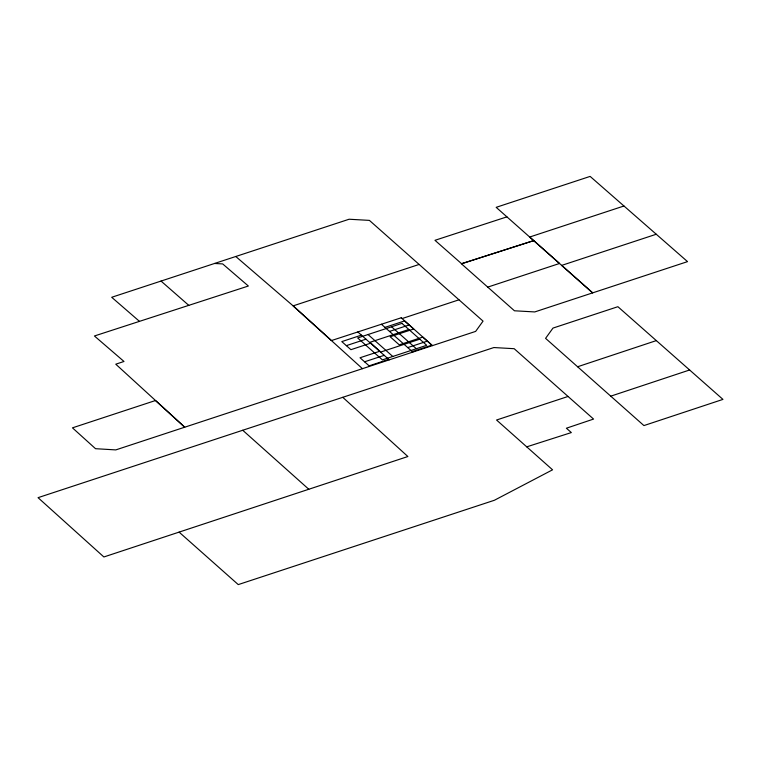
<?xml version="1.0" encoding="UTF-8"?>
<svg xmlns="http://www.w3.org/2000/svg" width="761" height="761" viewBox="0 0 761 761"><rect width="100%" height="100%" fill="white"/><g stroke="black" fill="none" stroke-linecap="round" stroke-linejoin="round"><path stroke-width="1.14" d="M577.589 366.754L643.92 425.58L722.95 399.392L617.894 306.702L552.981 328.086L545.58 338.36L577.589 366.754L656.324 340.605M610.779 396.158L689.637 369.979M623.963 205.993L529.704 237.032L592.657 292.871L561.666 265.399L656.258 234.245L687.535 261.622L534.755 311.934L514.446 310.783L461.394 263.772L533.708 240.619L461.613 263.734L434.969 240.305L506.921 216.856M487.763 287.106L559.516 263.477L496.172 207.334L590.127 176.4L656.258 234.245M214.526 263.477L222.678 263.915L248.362 286.022L94.431 335.981L123.995 361.475L115.767 364.186L184.733 427.206L155.501 400.514L72.457 427.844L95.525 448.695L115.796 449.903L475.644 331.396L483.045 321.123L458.978 299.805L402.093 318.564L401.218 317.784L331.454 340.557L293.128 305.874L235.777 256.495M361.418 335.144L341.794 341.603L350.916 349.68L370.531 343.221M384.952 327.392L404.567 320.923L413.689 329.009L390.155 336.752L399.268 344.838L422.802 337.085L431.915 345.161L412.3 351.62M346.35 345.637L365.974 339.178M389.508 331.425L409.133 324.966M408.857 329.484L369.998 342.288L380.757 352.039L419.796 339.178M379.644 351.297L360.029 357.756L369.142 365.841L388.757 359.373M364.586 361.798L384.2 355.339M407.744 347.587L427.359 341.128M568.048 396.462L496.553 420.015L552.562 469.813L494.403 500.262L238.26 584.6L179.101 532.12M458.978 299.805L419.13 264.438L293.128 305.874L362.455 368.676M526.736 446.84L571.34 432.571L566.384 428.215L593.561 419.073L514.179 348.7L493.87 347.549L38.05 497.665L103.877 556.966L407.877 456.524L342.773 397.318M139.463 321.361L111.705 297.285L349.099 219.235L369.408 220.386L419.13 264.438M161.037 281.066L188.785 305.351M391.582 326.783L416.324 348.719M381.413 324.253L412.823 352.086M368.039 334.536L392.79 356.471M357.822 331.958L389.28 359.839M401.218 317.784L432.438 345.627M242.721 430.25L308.814 489.275M401.951 323.368L357.66 337.951L382.412 359.886L426.702 345.304L401.951 323.368"/></g></svg>
